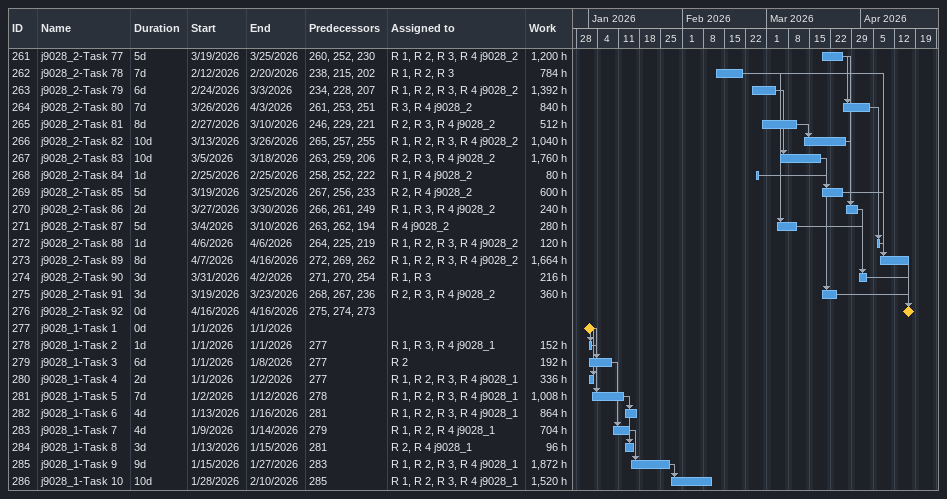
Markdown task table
| ID | Task | Duration | Start | Finish | Predecessors | Resources | Work (h) |
|---|---|---|---|---|---|---|---|
| 261 | j9028_2-Task 77 | 5d | 2026-03-19 | 2026-03-25 | 260, 252, 230 | R 1, R 2, R 3, R 4 j9028_2 | 1200 |
| 262 | j9028_2-Task 78 | 7d | 2026-02-12 | 2026-02-20 | 238, 215, 202 | R 1, R 2, R 3 | 784 |
| 263 | j9028_2-Task 79 | 6d | 2026-02-24 | 2026-03-03 | 234, 228, 207 | R 1, R 2, R 3, R 4 j9028_2 | 1392 |
| 264 | j9028_2-Task 80 | 7d | 2026-03-26 | 2026-04-03 | 261, 253, 251 | R 3, R 4 j9028_2 | 840 |
| 265 | j9028_2-Task 81 | 8d | 2026-02-27 | 2026-03-10 | 246, 229, 221 | R 2, R 3, R 4 j9028_2 | 512 |
| 266 | j9028_2-Task 82 | 10d | 2026-03-13 | 2026-03-26 | 265, 257, 255 | R 1, R 2, R 3, R 4 j9028_2 | 1040 |
| 267 | j9028_2-Task 83 | 10d | 2026-03-05 | 2026-03-18 | 263, 259, 206 | R 2, R 3, R 4 j9028_2 | 1760 |
| 268 | j9028_2-Task 84 | 1d | 2026-02-25 | 2026-02-25 | 258, 252, 222 | R 1, R 4 j9028_2 | 80 |
| 269 | j9028_2-Task 85 | 5d | 2026-03-19 | 2026-03-25 | 267, 256, 233 | R 2, R 4 j9028_2 | 600 |
| 270 | j9028_2-Task 86 | 2d | 2026-03-27 | 2026-03-30 | 266, 261, 249 | R 1, R 3, R 4 j9028_2 | 240 |
| 271 | j9028_2-Task 87 | 5d | 2026-03-04 | 2026-03-10 | 263, 262, 194 | R 4 j9028_2 | 280 |
| 272 | j9028_2-Task 88 | 1d | 2026-04-06 | 2026-04-06 | 264, 225, 219 | R 1, R 2, R 3, R 4 j9028_2 | 120 |
| 273 | j9028_2-Task 89 | 8d | 2026-04-07 | 2026-04-16 | 272, 269, 262 | R 1, R 2, R 3, R 4 j9028_2 | 1664 |
| 274 | j9028_2-Task 90 | 3d | 2026-03-31 | 2026-04-02 | 271, 270, 254 | R 1, R 3 | 216 |
| 275 | j9028_2-Task 91 | 3d | 2026-03-19 | 2026-03-23 | 268, 267, 236 | R 2, R 3, R 4 j9028_2 | 360 |
| 276 | j9028_2-Task 92 | 0d | 2026-04-16 | 2026-04-16 | 275, 274, 273 |  |  |
| 277 | j9028_1-Task 1 | 0d | 2026-01-01 | 2026-01-01 |  |  |  |
| 278 | j9028_1-Task 2 | 1d | 2026-01-01 | 2026-01-01 | 277 | R 1, R 3, R 4 j9028_1 | 152 |
| 279 | j9028_1-Task 3 | 6d | 2026-01-01 | 2026-01-08 | 277 | R 2 | 192 |
| 280 | j9028_1-Task 4 | 2d | 2026-01-01 | 2026-01-02 | 277 | R 1, R 2, R 3, R 4 j9028_1 | 336 |
| 281 | j9028_1-Task 5 | 7d | 2026-01-02 | 2026-01-12 | 278 | R 1, R 2, R 3, R 4 j9028_1 | 1008 |
| 282 | j9028_1-Task 6 | 4d | 2026-01-13 | 2026-01-16 | 281 | R 1, R 2, R 3, R 4 j9028_1 | 864 |
| 283 | j9028_1-Task 7 | 4d | 2026-01-09 | 2026-01-14 | 279 | R 1, R 2, R 4 j9028_1 | 704 |
| 284 | j9028_1-Task 8 | 3d | 2026-01-13 | 2026-01-15 | 281 | R 2, R 4 j9028_1 | 96 |
| 285 | j9028_1-Task 9 | 9d | 2026-01-15 | 2026-01-27 | 283 | R 1, R 2, R 3, R 4 j9028_1 | 1872 |
| 286 | j9028_1-Task 10 | 10d | 2026-01-28 | 2026-02-10 | 285 | R 1, R 2, R 3, R 4 j9028_1 | 1520 |
